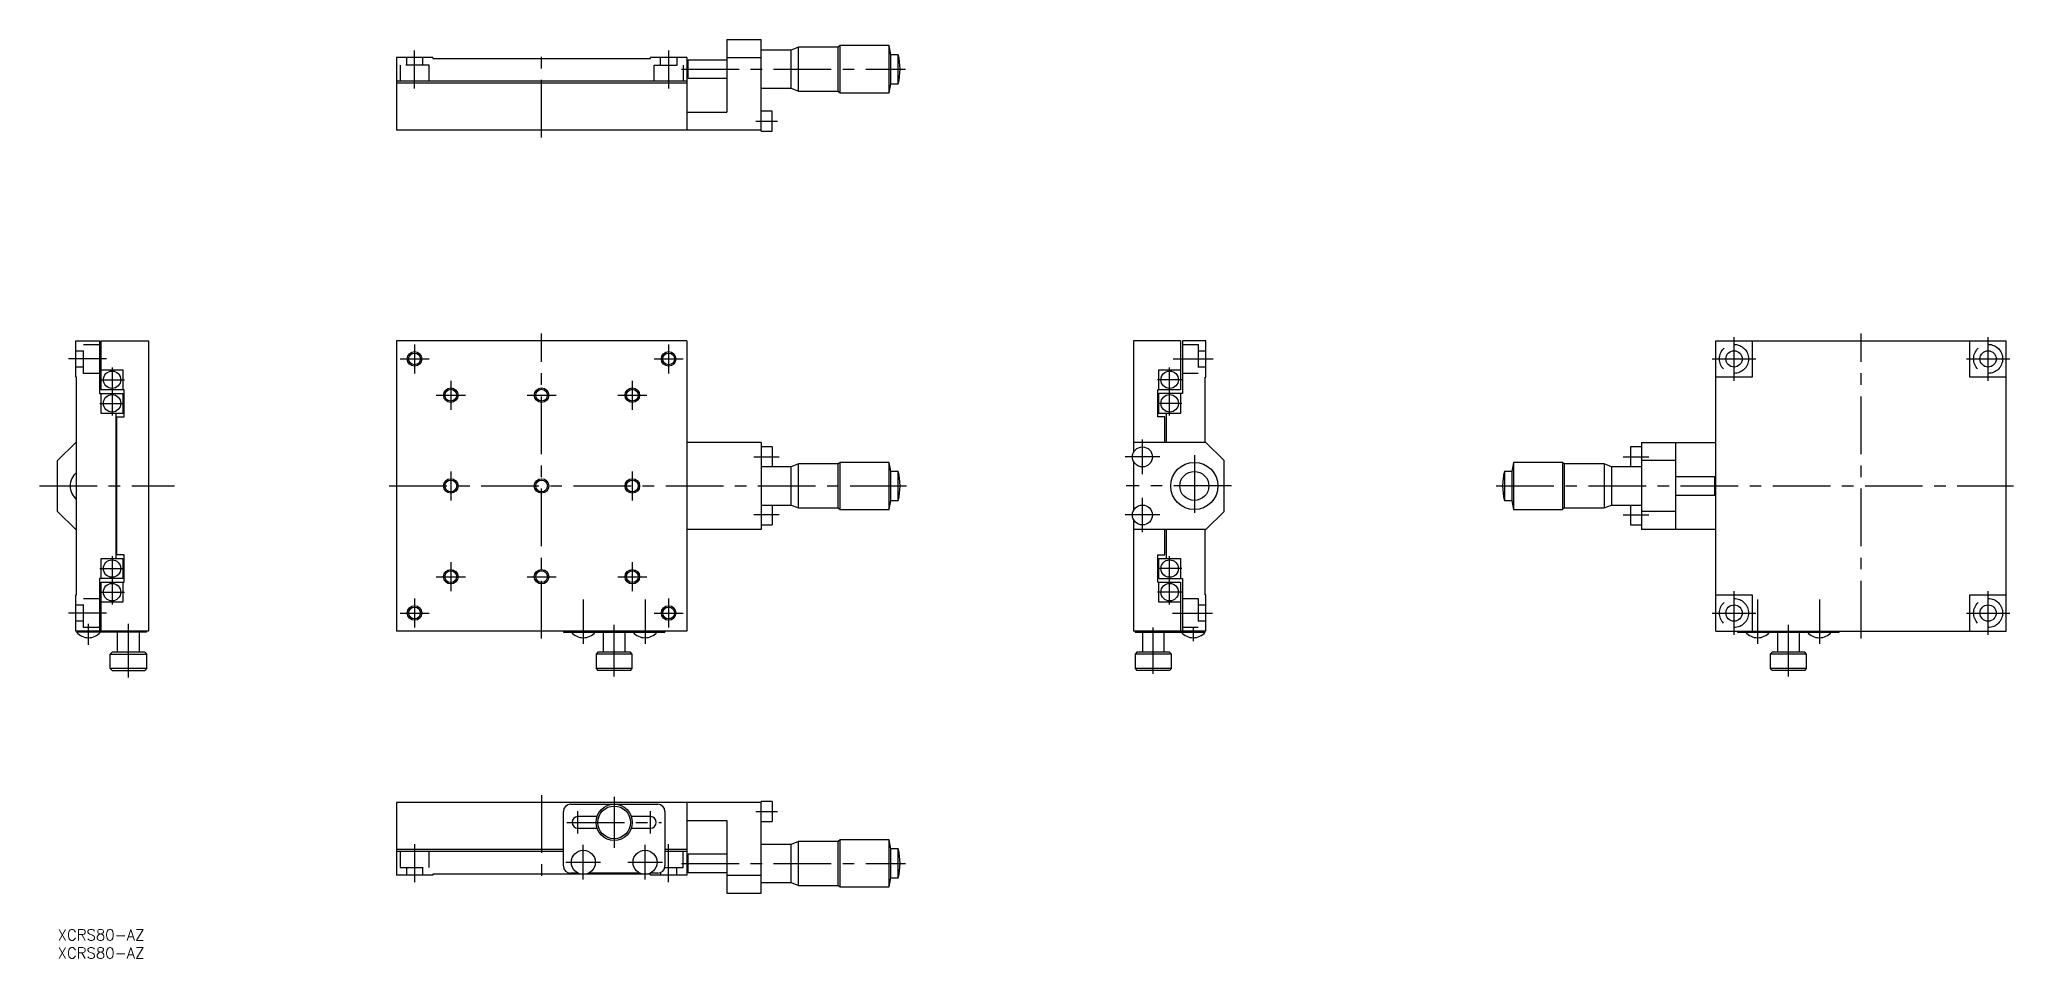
# Model space of a CAD drawing. Extents: x -5 to 539, y -8 to 245.
import ezdxf

# ---------------------------------------------------------------- set-up
doc = ezdxf.new("R2010")
doc.units = 0
doc.header["$LTSCALE"] = 0.5
doc.linetypes.add('CENTER', pattern=[50.8, 31.75, -6.35, 6.35, -6.35])
doc.linetypes.add('DASHED', pattern=[19.05, 12.7, -6.35])
for name, color, linetype in [('MSM_CENTER', 1, 'CENTER'), ('MSM_CONTINUOUS', 7, 'CONTINUOUS'), ('MSM_DASHED', 4, 'DASHED'), ('MSM_NARROW', 5, 'CONTINUOUS'), ('MSM_PART_NUMBER', 7, 'CONTINUOUS')]:
    doc.layers.add(name, color=color, linetype=linetype)
doc.styles.get("Standard").update_dxf_attribs({"font": 'txt.shx', "height": 3, "bigfont": 'bigfont.shx'})

# ---------------------------------------------------------------- blocks, each defined once
blk = doc.blocks.new('*U2')
at = {"layer": 'MSM_PART_NUMBER'}
blk.add_text('XCRS80-AZ', height=3, dxfattribs=at).set_placement((0, -3))
blk = doc.blocks.new('*U3')
at = {"layer": 'MSM_PART_NUMBER'}
blk.add_text('XCRS80-AZ', height=3, dxfattribs=at).set_placement((0, -8))

msp = doc.modelspace()

# ---------------------------------------------------------------- linework, layer by layer
at = {"layer": 'MSM_CENTER'}
for p, q in [((98.32, 231.65), (98.32, 242.15)), ((133.32, 218.15), (133.32, 241.95)), ((168.32, 242.15), (168.32, 231.65)), ((171.85, 236.95), (233.55, 236.95)), ((192.35, 222.65), (198.3, 222.65)), ((133.32, 80.17), (133.32, 164.17)), ((461.83, 151.17), (461.83, 163.18)), ((496.83, 80.17), (496.83, 164.17)), ((531.83, 151.17), (531.83, 163.18)), ((98.32, 161.17), (98.32, 153.17)), ((168.32, 161.17), (168.32, 153.17)), ((13.5, 157.17), (3, 157.17)), ((15, 154.82), (15, 141.53)), ((94.32, 157.17), (102.32, 157.17)), ((164.32, 157.17), (172.32, 157.17)), ((306.35, 141.53), (306.35, 154.82)), ((307.35, 157.17), (318.35, 157.17)), ((455.83, 157.17), (467.83, 157.17)), ((525.83, 157.17), (537.83, 157.17)), ((11.61, 151.42), (18.39, 151.42)), ((104.32, 147.17), (112.32, 147.17)), ((108.32, 151.17), (108.32, 143.17)), ((129.32, 147.17), (137.32, 147.17)), ((154.32, 147.17), (162.32, 147.17)), ((158.32, 151.17), (158.32, 143.17)), ((309.74, 151.42), (302.96, 151.42)), ((11.61, 144.92), (18.39, 144.92)), ((309.74, 144.92), (302.96, 144.92)), ((298.85, 125.42), (298.85, 134.92)), ((313.15, 130.67), (313.15, 113.67)), ((108.32, 126.17), (108.32, 118.17)), ((158.32, 126.17), (158.32, 118.17)), ((191.82, 130.17), (198.82, 130.17)), ((303.6, 130.17), (294.1, 130.17)), ((431.33, 130.17), (438.33, 130.17)), ((-5, 122.17), (32.2, 122.17)), ((91.32, 122.17), (233.83, 122.17)), ((323.35, 122.17), (294.35, 122.17)), ((396.32, 122.17), (538.83, 122.17)), ((298.85, 109.42), (298.85, 118.92)), ((198.82, 114.17), (191.82, 114.17)), ((303.6, 114.17), (294.1, 114.17)), ((431.33, 114.17), (438.33, 114.17)), ((11.61, 99.42), (18.39, 99.42)), ((15, 102.82), (15, 89.53)), ((108.32, 101.17), (108.32, 93.17)), ((158.32, 101.17), (158.32, 93.17)), ((309.74, 99.42), (302.96, 99.42)), ((306.35, 89.53), (306.35, 102.82)), ((11.61, 92.92), (18.39, 92.92)), ((104.32, 97.17), (112.32, 97.17)), ((129.32, 97.17), (137.32, 97.17)), ((154.32, 97.17), (162.32, 97.17)), ((309.74, 92.92), (302.96, 92.92)), ((461.83, 81.17), (461.83, 93.17)), ((531.83, 81.17), (531.83, 93.17)), ((13.5, 87.17), (3, 87.17)), ((94.32, 87.17), (102.32, 87.17)), ((98.32, 91.17), (98.32, 83.17)), ((144.82, 90.86), (144.82, 78.65)), ((161.82, 90.86), (161.82, 78.65)), ((164.32, 87.17), (172.32, 87.17)), ((168.32, 91.17), (168.32, 83.17)), ((307.15, 87.17), (318.15, 87.17)), ((455.83, 87.17), (467.83, 87.17)), ((468.33, 90.86), (468.33, 78.65)), ((485.33, 90.86), (485.33, 78.65)), ((525.83, 87.17), (537.83, 87.17)), ((8.5, 78.37), (8.5, 84.17)), ((19.5, 69.37), (19.5, 84.17)), ((153.32, 69.65), (153.32, 83.9)), ((301.85, 70.38), (301.85, 83.17)), ((312.85, 83.17), (312.85, 79.38)), ((476.83, 69.65), (476.83, 83.9)), ((133.32, 37), (133.32, 13.2)), ((153.32, 36.5), (153.32, 22.5)), ((140.25, 29.5), (166.4, 29.5)), ((143.32, 26.42), (143.32, 32.58)), ((163.32, 26.42), (163.32, 32.58)), ((192.35, 32.5), (198.3, 32.5)), ((98.32, 23.5), (98.32, 13)), ((144.82, 13.72), (144.82, 23.28)), ((161.82, 13.72), (161.82, 23.28)), ((168.32, 13), (168.32, 23.5)), ((140.05, 18.5), (149.6, 18.5)), ((157.05, 18.5), (166.6, 18.5)), ((171.85, 18.2), (233.55, 18.2))]:
    msp.add_line(p, q, dxfattribs=at)
at = {"layer": 'MSM_CONTINUOUS'}
for p, q in [((184.32, 245.15), (184.32, 225.15)), ((184.32, 245.15), (193.82, 245.15)), ((193.82, 219.9), (193.82, 245.15)), ((93.32, 240.15), (93.32, 220.15)), ((103.32, 240.15), (93.32, 240.15)), ((103.32, 240.15), (103.32, 239.95)), ((103.32, 239.95), (163.32, 239.95)), ((163.32, 239.95), (163.32, 240.15)), ((173.32, 240.15), (163.32, 240.15)), ((173.32, 240.15), (173.32, 220.15)), ((184.32, 239.45), (173.69, 239.45)), ((173.69, 234.45), (173.69, 239.45)), ((184.32, 240.15), (193.82, 240.15)), ((202.07, 242.2), (193.82, 242.2)), ((204.07, 243), (202.07, 242.2)), ((202.07, 231.7), (202.07, 242.2)), ((215.07, 243), (204.07, 243)), ((204.07, 230.9), (204.07, 243)), ((215.57, 243.45), (215.07, 243)), ((215.07, 230.9), (215.07, 243)), ((229.07, 243.45), (215.57, 243.45)), ((215.57, 230.45), (215.57, 243.45)), ((229.57, 240.95), (229.07, 243.45)), ((229.07, 230.45), (229.07, 243.45)), ((231.57, 240.95), (229.57, 240.95)), ((229.57, 232.95), (229.57, 240.95)), ((231.57, 232.95), (231.57, 240.95)), ((173.69, 234.45), (184.32, 234.45)), ((173.32, 233.65), (93.32, 233.65)), ((173.32, 233.15), (93.32, 233.15)), ((193.82, 231.7), (202.07, 231.7)), ((202.07, 231.7), (204.07, 230.9)), ((204.07, 230.9), (215.07, 230.9)), ((215.07, 230.9), (215.57, 230.45)), ((215.57, 230.45), (229.07, 230.45)), ((229.07, 230.45), (229.57, 232.95)), ((229.57, 232.95), (231.57, 232.95)), ((173.32, 225.15), (184.32, 225.15)), ((196.82, 225.4), (193.82, 225.4)), ((196.82, 219.9), (196.82, 225.4)), ((193.82, 220.15), (93.32, 220.15)), ((193.82, 219.9), (196.82, 219.9)), ((5, 152.17), (5, 162.17)), ((5, 162.17), (11.5, 162.17)), ((11.5, 162.17), (11.5, 147.67)), ((12, 148.67), (12, 162.17)), ((12, 162.17), (25, 162.17)), ((25, 162.17), (25, 82.17)), ((173.32, 162.17), (93.32, 162.17)), ((93.32, 162.17), (93.32, 82.17)), ((173.32, 162.17), (173.32, 82.17)), ((309.35, 162.17), (296.35, 162.17)), ((296.35, 162.17), (296.35, 131.32)), ((309.35, 162.17), (309.35, 148.67)), ((309.85, 162.17), (309.85, 147.67)), ((316.35, 162.17), (309.85, 162.17)), ((316.35, 152.17), (316.35, 162.17)), ((456.83, 82.17), (456.83, 162.17)), ((456.83, 162.17), (536.83, 162.17)), ((466.83, 162.17), (466.83, 152.17)), ((526.83, 152.17), (526.83, 162.17)), ((536.83, 82.17), (536.83, 162.17)), ((12, 154.17), (18, 154.17)), ((18, 154.17), (18, 148.67)), ((303.35, 154.17), (309.35, 154.17)), ((303.35, 148.67), (303.35, 154.17)), ((5.2, 152.17), (5, 152.17)), ((5.2, 92.17), (5.2, 152.17)), ((11.5, 147.67), (18, 147.67)), ((18.3, 148.67), (12, 148.67)), ((12, 142.17), (12, 147.67)), ((18, 147.67), (18, 142.17)), ((18.3, 141.17), (18.3, 148.67)), ((309.35, 148.67), (303.05, 148.67)), ((303.05, 141.17), (303.05, 148.67)), ((309.85, 147.67), (303.35, 147.67)), ((303.35, 142.17), (303.35, 147.67)), ((309.35, 147.67), (309.35, 142.17)), ((316.15, 134.17), (316.15, 152.17)), ((316.15, 152.17), (316.35, 152.17)), ((466.83, 152.17), (456.83, 152.17)), ((536.83, 152.17), (526.83, 152.17)), ((18, 142.17), (12, 142.17)), ((16, 142.17), (16, 102.17)), ((309.35, 142.17), (303.35, 142.17)), ((305.35, 142.17), (305.35, 134.17)), ((16.3, 103.17), (16.3, 141.17)), ((16.3, 141.17), (18.3, 141.17)), ((305.05, 141.17), (303.05, 141.17)), ((305.05, 134.17), (305.05, 141.17)), ((0, 129.17), (5, 134.17)), ((5.2, 134.17), (5, 134.17)), ((16.3, 134.17), (16, 134.17)), ((193.82, 134.17), (173.32, 134.17)), ((193.82, 134.17), (193.82, 110.17)), ((196.82, 132.93), (193.82, 132.93)), ((196.82, 132.93), (196.82, 127.42)), ((316.35, 134.17), (296.35, 134.17)), ((321.35, 129.17), (316.35, 134.17)), ((433.33, 132.93), (433.33, 127.42)), ((436.33, 132.93), (433.33, 132.93)), ((436.33, 134.17), (456.83, 134.17)), ((436.33, 134.17), (436.33, 110.17)), ((445.83, 110.17), (445.83, 134.17)), ((0, 115.17), (0, 129.17)), ((202.07, 127.42), (193.82, 127.42)), ((204.07, 128.22), (202.07, 127.42)), ((202.07, 116.92), (202.07, 127.42)), ((215.07, 128.22), (204.07, 128.22)), ((204.07, 116.12), (204.07, 128.22)), ((215.57, 128.67), (215.07, 128.22)), ((215.07, 116.12), (215.07, 128.22)), ((229.07, 128.67), (215.57, 128.67)), ((215.57, 115.67), (215.57, 128.67)), ((229.57, 126.17), (229.07, 128.67)), ((229.07, 115.67), (229.07, 128.67)), ((231.57, 126.17), (229.57, 126.17)), ((229.57, 118.17), (229.57, 126.17)), ((231.57, 118.17), (231.57, 126.17)), ((296.35, 129.03), (296.35, 115.32)), ((321.35, 115.17), (321.35, 129.17)), ((400.58, 126.17), (398.58, 126.17)), ((398.58, 126.17), (398.58, 118.17)), ((401.08, 128.67), (400.58, 126.17)), ((400.58, 126.17), (400.58, 118.17)), ((414.58, 128.67), (401.08, 128.67)), ((401.08, 128.67), (401.08, 115.67)), ((415.08, 128.22), (414.58, 128.67)), ((414.58, 128.67), (414.58, 115.67)), ((426.08, 128.22), (415.08, 128.22)), ((415.08, 128.22), (415.08, 116.12)), ((428.08, 127.42), (426.08, 128.22)), ((426.08, 128.22), (426.08, 116.12)), ((436.33, 127.42), (428.08, 127.42)), ((428.08, 127.42), (428.08, 116.92)), ((445.83, 129.17), (436.33, 129.17)), ((456.46, 124.67), (445.83, 124.67)), ((445.83, 119.67), (456.46, 119.67)), ((456.46, 124.67), (456.46, 119.67)), ((5, 110.17), (0, 115.17)), ((193.82, 116.92), (202.07, 116.92)), ((196.82, 116.92), (196.82, 111.42)), ((202.07, 116.92), (204.07, 116.12)), ((204.07, 116.12), (215.07, 116.12)), ((215.07, 116.12), (215.57, 115.67)), ((215.57, 115.67), (229.07, 115.67)), ((229.07, 115.67), (229.57, 118.17)), ((229.57, 118.17), (231.57, 118.17)), ((316.35, 110.17), (321.35, 115.17)), ((398.58, 118.17), (400.58, 118.17)), ((400.58, 118.17), (401.08, 115.67)), ((401.08, 115.67), (414.58, 115.67)), ((414.58, 115.67), (415.08, 116.12)), ((415.08, 116.12), (426.08, 116.12)), ((426.08, 116.12), (428.08, 116.92)), ((428.08, 116.92), (436.33, 116.92)), ((433.33, 116.92), (433.33, 111.42)), ((445.83, 115.17), (436.33, 115.17)), ((5.2, 110.17), (5, 110.17)), ((16.3, 110.17), (16, 110.17)), ((193.82, 110.17), (173.32, 110.17)), ((193.82, 111.42), (196.82, 111.42)), ((296.35, 113.03), (296.35, 82.17)), ((316.35, 110.17), (296.35, 110.17)), ((305.05, 103.17), (305.05, 110.17)), ((305.35, 110.17), (305.35, 102.17)), ((316.15, 92.17), (316.15, 110.17)), ((433.33, 111.42), (436.33, 111.42)), ((456.83, 110.17), (436.33, 110.17)), ((12, 102.17), (18, 102.17)), ((12, 96.67), (12, 102.17)), ((18.3, 103.17), (16.3, 103.17)), ((18, 102.17), (18, 96.67)), ((18.3, 95.67), (18.3, 103.17)), ((303.05, 103.17), (305.05, 103.17)), ((303.05, 95.67), (303.05, 103.17)), ((303.35, 96.67), (303.35, 102.17)), ((303.35, 102.17), (309.35, 102.17)), ((309.35, 102.17), (309.35, 96.67)), ((18, 96.67), (11.5, 96.67)), ((11.5, 96.67), (11.5, 82.17)), ((12, 82.17), (12, 95.67)), ((12, 95.67), (18.3, 95.67)), ((18, 95.67), (18, 90.17)), ((303.05, 95.67), (309.35, 95.67)), ((303.35, 96.67), (309.85, 96.67)), ((303.35, 90.17), (303.35, 95.67)), ((309.35, 95.67), (309.35, 82.17)), ((309.85, 96.67), (309.85, 82.17)), ((5, 92.17), (5.2, 92.17)), ((5, 82.17), (5, 92.17)), ((18, 90.17), (12, 90.17)), ((309.35, 90.17), (303.35, 90.17)), ((316.35, 92.17), (316.15, 92.17)), ((316.35, 82.17), (316.35, 92.17)), ((456.83, 92.17), (466.83, 92.17)), ((466.83, 92.17), (466.83, 82.17)), ((526.83, 92.17), (536.83, 92.17)), ((526.83, 82.17), (526.83, 92.17)), ((25, 82.17), (5, 82.17)), ((24.5, 81.87), (5.2, 81.87)), ((5.5, 82.17), (5.5, 81.87)), ((16.5, 76.37), (16.5, 81.87)), ((22.5, 81.87), (22.5, 76.37)), ((24.5, 81.87), (24.5, 82.17)), ((173.32, 82.17), (93.32, 82.17)), ((139.32, 82.17), (139.32, 81.87)), ((139.32, 81.87), (167.32, 81.87)), ((150.32, 81.87), (150.32, 76.37)), ((156.32, 76.37), (156.32, 81.87)), ((167.32, 82.17), (167.32, 81.87)), ((316.35, 82.17), (296.35, 82.17)), ((296.85, 82.17), (296.85, 81.87)), ((296.85, 81.87), (316.15, 81.87)), ((298.85, 81.87), (298.85, 76.37)), ((304.85, 76.37), (304.85, 81.87)), ((315.85, 82.17), (315.85, 81.87)), ((456.83, 82.17), (536.83, 82.17)), ((462.83, 82.17), (462.83, 81.87)), ((462.83, 81.87), (490.83, 81.87)), ((473.83, 81.87), (473.83, 76.37)), ((479.83, 76.37), (479.83, 81.87)), ((490.83, 82.17), (490.83, 81.87)), ((14.5, 75.87), (15, 76.37)), ((24, 76.37), (15, 76.37)), ((24, 76.37), (24.5, 75.87)), ((148.82, 76.37), (148.32, 75.87)), ((157.82, 76.37), (148.82, 76.37)), ((158.32, 75.87), (157.82, 76.37)), ((297.35, 76.37), (296.85, 75.87)), ((306.35, 76.37), (297.35, 76.37)), ((306.85, 75.87), (306.35, 76.37)), ((472.33, 76.37), (471.83, 75.87)), ((481.33, 76.37), (472.33, 76.37)), ((481.83, 75.87), (481.33, 76.37)), ((14.5, 75.87), (24.5, 75.87)), ((14.5, 71.87), (14.5, 75.87)), ((24.5, 71.87), (14.5, 71.87)), ((15, 71.37), (14.5, 71.87)), ((15, 71.37), (24, 71.37)), ((24.5, 71.87), (24, 71.37)), ((24.5, 75.87), (24.5, 71.87)), ((148.32, 75.87), (148.32, 71.87)), ((158.32, 75.87), (148.32, 75.87)), ((148.32, 71.87), (148.82, 71.37)), ((158.32, 71.87), (148.32, 71.87)), ((157.82, 71.37), (148.82, 71.37)), ((157.82, 71.37), (158.32, 71.87)), ((158.32, 71.87), (158.32, 75.87)), ((296.85, 75.87), (296.85, 71.87)), ((306.85, 75.87), (296.85, 75.87)), ((296.85, 71.87), (297.35, 71.37)), ((306.85, 71.87), (296.85, 71.87)), ((306.35, 71.37), (297.35, 71.37)), ((306.35, 71.37), (306.85, 71.87)), ((306.85, 71.87), (306.85, 75.87)), ((471.83, 75.87), (471.83, 71.87)), ((481.83, 75.87), (471.83, 75.87)), ((471.83, 71.87), (472.33, 71.37)), ((481.83, 71.87), (471.83, 71.87)), ((481.33, 71.37), (472.33, 71.37)), ((481.33, 71.37), (481.83, 71.87)), ((481.83, 71.87), (481.83, 75.87)), ((193.82, 35), (93.32, 35)), ((93.32, 35), (93.32, 15)), ((141.32, 34.5), (165.32, 34.5)), ((173.32, 35), (173.32, 15)), ((196.82, 35.25), (193.82, 35.25)), ((193.82, 10), (193.82, 35.25)), ((196.82, 35.25), (196.82, 29.75)), ((139.32, 17.5), (139.32, 32.5)), ((148.59, 31.1), (143.32, 31.1)), ((143.32, 27.9), (148.59, 27.9)), ((163.32, 31.1), (158.06, 31.1)), ((158.06, 27.9), (163.32, 27.9)), ((167.32, 32.5), (167.32, 17.5)), ((173.32, 30), (184.32, 30)), ((184.32, 30), (184.32, 10)), ((193.82, 29.75), (196.82, 29.75)), ((139.32, 22), (93.32, 22)), ((173.32, 22), (167.32, 22)), ((202.07, 23.45), (193.82, 23.45)), ((204.07, 24.25), (202.07, 23.45)), ((202.07, 12.95), (202.07, 23.45)), ((215.07, 24.25), (204.07, 24.25)), ((204.07, 12.15), (204.07, 24.25)), ((215.57, 24.7), (215.07, 24.25)), ((215.07, 12.15), (215.07, 24.25)), ((229.07, 24.7), (215.57, 24.7)), ((215.57, 11.7), (215.57, 24.7)), ((229.57, 22.2), (229.07, 24.7)), ((229.07, 11.7), (229.07, 24.7)), ((231.57, 22.2), (229.57, 22.2)), ((229.57, 14.2), (229.57, 22.2)), ((231.57, 14.2), (231.57, 22.2)), ((139.32, 21.5), (93.32, 21.5)), ((173.32, 21.5), (167.32, 21.5)), ((184.32, 20.7), (173.69, 20.7)), ((173.69, 15.7), (173.69, 20.7)), ((103.32, 15), (93.32, 15)), ((163.32, 15.2), (103.32, 15.2)), ((103.32, 15.2), (103.32, 15)), ((143.45, 15.5), (141.32, 15.5)), ((160.45, 15.5), (146.2, 15.5)), ((165.32, 15.5), (163.2, 15.5)), ((163.32, 15), (163.32, 15.2)), ((173.32, 15), (163.32, 15)), ((173.69, 15.7), (184.32, 15.7)), ((184.32, 15), (193.82, 15)), ((193.82, 12.95), (202.07, 12.95)), ((202.07, 12.95), (204.07, 12.15)), ((204.07, 12.15), (215.07, 12.15)), ((215.07, 12.15), (215.57, 11.7)), ((215.57, 11.7), (229.07, 11.7)), ((229.07, 11.7), (229.57, 14.2)), ((229.57, 14.2), (231.57, 14.2)), ((184.32, 10), (193.82, 10))]:
    msp.add_line(p, q, dxfattribs=at)
for centre, radius in [((98.32, 157.17), 1.62), ((168.32, 157.17), 1.62), ((461.83, 157.17), 2.25), ((531.83, 157.17), 2.25), ((15, 151.42), 2.4), ((306.35, 151.42), 2.4), ((15, 144.92), 2.4), ((108.32, 147.17), 1.62), ((133.32, 147.17), 1.62), ((158.32, 147.17), 1.62), ((306.35, 144.92), 2.4), ((298.85, 130.17), 2.75), ((313.15, 122.17), 6.5), ((313.15, 122.17), 4), ((108.32, 122.17), 1.62), ((133.32, 122.17), 1.62), ((158.32, 122.17), 1.62), ((298.85, 114.17), 2.75), ((15, 99.42), 2.4), ((108.32, 97.17), 1.62), ((133.32, 97.17), 1.62), ((158.32, 97.17), 1.62), ((306.35, 99.42), 2.4), ((15, 92.92), 2.4), ((306.35, 92.92), 2.4), ((98.32, 87.17), 1.62), ((168.32, 87.17), 1.62), ((461.83, 87.17), 2.25), ((531.83, 87.17), 2.25), ((153.32, 29.5), 5), ((153.32, 29.5), 4.5), ((144.82, 18.5), 3.3), ((161.82, 18.5), 3.3)]:
    msp.add_circle(centre, radius, dxfattribs=at)
for centre, radius, start, end in [((181.95, 236.95), 8.63, 163.1627, 196.8373), ((215.82, 236.95), 16.25, 345.75, 14.25), ((8.2, 122.17), 4.75, 129.1667, 230.8333), ((215.82, 122.17), 16.25, 345.75, 14.25), ((414.33, 122.17), 16.25, 165.75, 194.25), ((448.2, 122.17), 8.63, 343.1627, 16.8373), ((8.5, 84.75), 4.38, 221.1121, 318.8879), ((144.82, 84.75), 4.38, 221.1121, 318.8879), ((161.82, 84.75), 4.38, 221.1121, 318.8879), ((312.85, 84.75), 4.38, 221.1121, 318.8879), ((468.33, 84.75), 4.38, 221.1121, 318.8879), ((485.33, 84.75), 4.38, 221.1121, 318.8879), ((141.32, 32.5), 2, 90, 180), ((165.32, 32.5), 2, 0, 90), ((143.32, 29.5), 1.6, 90, 270), ((163.32, 29.5), 1.6, 270, 90), ((215.82, 18.2), 16.25, 345.75, 14.25), ((141.32, 17.5), 2, 180, 270), ((165.32, 17.5), 2, 270, 0), ((181.95, 18.2), 8.63, 163.1627, 196.8373)]:
    msp.add_arc(centre, radius, start, end, dxfattribs=at)
at = {"layer": 'MSM_DASHED'}
for p, q in [((96.07, 240.15), (96.07, 238.05)), ((100.57, 238.05), (100.57, 240.15)), ((166.07, 238.05), (166.07, 240.15)), ((170.57, 240.15), (170.57, 238.05)), ((102.32, 238.05), (94.32, 238.05)), ((94.32, 238.05), (94.32, 233.65)), ((102.32, 233.65), (102.32, 238.05)), ((164.32, 238.05), (172.32, 238.05)), ((164.32, 233.65), (164.32, 238.05)), ((172.32, 238.05), (172.32, 233.65)), ((5, 159.42), (7.1, 159.42)), ((7.1, 153.17), (7.1, 161.17)), ((7.1, 161.17), (11.5, 161.17)), ((309.85, 161.17), (314.25, 161.17)), ((314.25, 161.17), (314.25, 153.17)), ((314.25, 159.42), (316.35, 159.42)), ((7.1, 154.92), (5, 154.92)), ((11.5, 153.17), (7.1, 153.17)), ((314.25, 153.17), (309.85, 153.17)), ((316.35, 154.92), (314.25, 154.92)), ((5, 89.42), (7.1, 89.42)), ((7.1, 83.17), (7.1, 91.17)), ((7.1, 91.17), (11.5, 91.17)), ((309.85, 91.17), (314.25, 91.17)), ((314.25, 91.17), (314.25, 83.17)), ((314.25, 89.42), (316.35, 89.42)), ((7.1, 84.92), (5, 84.92)), ((11.5, 83.17), (7.1, 83.17)), ((314.25, 83.17), (309.85, 83.17)), ((316.35, 84.92), (314.25, 84.92)), ((94.32, 21.5), (94.32, 17.1)), ((94.32, 17.1), (102.32, 17.1)), ((96.07, 17.1), (96.07, 15)), ((100.57, 15), (100.57, 17.1)), ((102.32, 17.1), (102.32, 21.5)), ((167.28, 17.1), (172.32, 17.1)), ((170.57, 15), (170.57, 17.1)), ((172.32, 17.1), (172.32, 21.5)), ((166.07, 15.65), (166.07, 15))]:
    msp.add_line(p, q, dxfattribs=at)
for centre in [(461.83, 157.17), (531.83, 157.17), (461.83, 87.17), (531.83, 87.17)]:
    msp.add_circle(centre, 4, dxfattribs=at)
at = {"layer": 'MSM_NARROW'}
for centre in [(98.32, 157.17), (168.32, 157.17), (108.32, 147.17), (133.32, 147.17), (158.32, 147.17), (108.32, 122.17), (133.32, 122.17), (158.32, 122.17), (108.32, 97.17), (133.32, 97.17), (158.32, 97.17), (98.32, 87.17), (168.32, 87.17)]:
    msp.add_circle(centre, 2, dxfattribs=at)

# ---------------------------------------------------------------- block references
at = {"layer": 'MSM_CONTINUOUS'}
for name in ['*U2', '*U3']:
    msp.add_blockref(name, (0, 0), dxfattribs=at)

doc.saveas('drawing.dxf')
